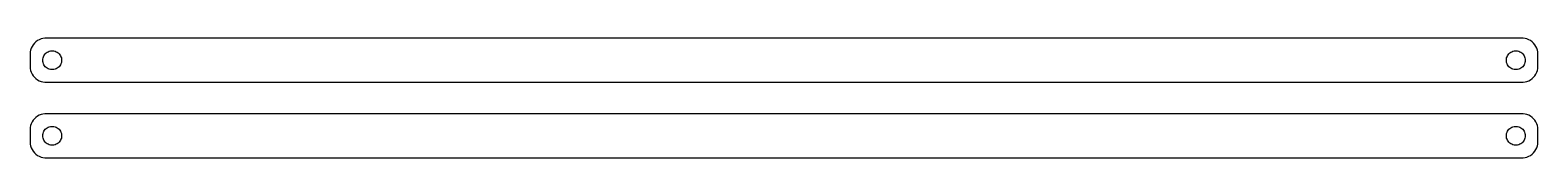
# Model space of a CAD drawing. Header units: metres. Extents: x -240 to 240, y 17 to 55.
import ezdxf

# ---------------------------------------------------------------- set-up
doc = ezdxf.new("R2010")
doc.units = ezdxf.units.M

msp = doc.modelspace()

# ---------------------------------------------------------------- linework, layer by layer
for p, q in [((-238.545, 52.9389), (-238.882, 52.4088)), ((-238.145, 53.4227), (-238.545, 52.9389)), ((-237.687, 53.8526), (-238.145, 53.4227)), ((-237.179, 54.2216), (-237.687, 53.8526)), ((-236.629, 54.5241), (-237.179, 54.2216)), ((-236.045, 54.7553), (-236.629, 54.5241)), ((-235.437, 54.9114), (-236.045, 54.7553)), ((-234.814, 54.9901), (-235.437, 54.9114)), ((234.814, 54.9901), (-234.814, 54.9901)), ((235.437, 54.9114), (234.814, 54.9901)), ((236.045, 54.7553), (235.437, 54.9114)), ((236.629, 54.5241), (236.045, 54.7553)), ((237.179, 54.2216), (236.629, 54.5241)), ((237.687, 53.8526), (237.179, 54.2216)), ((238.145, 53.4227), (237.687, 53.8526)), ((238.545, 52.9389), (238.145, 53.4227)), ((238.882, 52.4088), (238.545, 52.9389)), ((-239.461, 50.6267), (-239.5, 50)), ((-239.5, 50), (-239.5, 46)), ((-239.343, 51.2434), (-239.461, 50.6267)), ((-239.149, 51.8406), (-239.343, 51.2434)), ((-238.882, 52.4088), (-239.149, 51.8406)), ((-235.5, 48), (-235.476, 48.376)), ((-235.476, 47.624), (-235.5, 48)), ((-235.476, 48.376), (-235.406, 48.7461)), ((-235.406, 48.7461), (-235.289, 49.1044)), ((-235.289, 49.1044), (-235.129, 49.4453)), ((-235.129, 49.4453), (-234.927, 49.7634)), ((-234.927, 49.7634), (-234.687, 50.0536)), ((-234.687, 50.0536), (-234.412, 50.3115)), ((-234.412, 50.3115), (-234.107, 50.533)), ((-234.107, 50.533), (-233.777, 50.7145)), ((-233.777, 50.7145), (-233.427, 50.8532)), ((-233.427, 50.8532), (-233.062, 50.9469)), ((-233.062, 50.9469), (-232.688, 50.9941)), ((-232.688, 50.9941), (-232.312, 50.9941)), ((-232.312, 50.9941), (-231.938, 50.9469)), ((-231.938, 50.9469), (-231.573, 50.8532)), ((-231.573, 50.8532), (-231.223, 50.7145)), ((-231.223, 50.7145), (-230.893, 50.533)), ((-230.893, 50.533), (-230.588, 50.3115)), ((-230.588, 50.3115), (-230.313, 50.0536)), ((-230.313, 50.0536), (-230.073, 49.7634)), ((-230.073, 49.7634), (-229.871, 49.4453)), ((-229.871, 49.4453), (-229.711, 49.1044)), ((-229.711, 49.1044), (-229.594, 48.7461)), ((-229.594, 48.7461), (-229.524, 48.376)), ((-229.524, 48.376), (-229.5, 48)), ((-229.5, 48), (-229.524, 47.624)), ((229.5, 48), (229.524, 48.376)), ((229.524, 47.624), (229.5, 48)), ((229.524, 48.376), (229.594, 48.7461)), ((229.594, 48.7461), (229.711, 49.1044)), ((229.711, 49.1044), (229.871, 49.4453)), ((229.871, 49.4453), (230.073, 49.7634)), ((230.073, 49.7634), (230.313, 50.0536)), ((230.313, 50.0536), (230.588, 50.3115)), ((230.588, 50.3115), (230.893, 50.533)), ((230.893, 50.533), (231.223, 50.7145)), ((231.223, 50.7145), (231.573, 50.8532)), ((231.573, 50.8532), (231.938, 50.9469)), ((231.938, 50.9469), (232.312, 50.9941)), ((232.312, 50.9941), (232.688, 50.9941)), ((232.688, 50.9941), (233.062, 50.9469)), ((233.062, 50.9469), (233.427, 50.8532)), ((233.427, 50.8532), (233.777, 50.7145)), ((233.777, 50.7145), (234.107, 50.533)), ((234.107, 50.533), (234.412, 50.3115)), ((234.412, 50.3115), (234.687, 50.0536)), ((234.687, 50.0536), (234.927, 49.7634)), ((234.927, 49.7634), (235.129, 49.4453)), ((235.129, 49.4453), (235.289, 49.1044)), ((235.289, 49.1044), (235.406, 48.7461)), ((235.406, 48.7461), (235.476, 48.376)), ((235.476, 48.376), (235.5, 48)), ((235.5, 48), (235.476, 47.624)), ((239.149, 51.8406), (238.882, 52.4088)), ((239.343, 51.2434), (239.149, 51.8406)), ((239.461, 50.6267), (239.343, 51.2434)), ((239.5, 50), (239.461, 50.6267)), ((239.5, 46), (239.5, 50)), ((-239.5, 46), (-239.461, 45.3733)), ((-239.461, 45.3733), (-239.343, 44.7566)), ((-239.343, 44.7566), (-239.149, 44.1594)), ((-239.149, 44.1594), (-238.882, 43.5912)), ((-238.882, 43.5912), (-238.545, 43.0611)), ((-235.406, 47.2539), (-235.476, 47.624)), ((-235.289, 46.8956), (-235.406, 47.2539)), ((-235.129, 46.5547), (-235.289, 46.8956)), ((-234.927, 46.2366), (-235.129, 46.5547)), ((-234.687, 45.9464), (-234.927, 46.2366)), ((-234.412, 45.6885), (-234.687, 45.9464)), ((-234.107, 45.467), (-234.412, 45.6885)), ((-233.777, 45.2855), (-234.107, 45.467)), ((-233.427, 45.1468), (-233.777, 45.2855)), ((-233.062, 45.0531), (-233.427, 45.1468)), ((-232.688, 45.0059), (-233.062, 45.0531)), ((-232.312, 45.0059), (-232.688, 45.0059)), ((-231.938, 45.0531), (-232.312, 45.0059)), ((-231.573, 45.1468), (-231.938, 45.0531)), ((-231.223, 45.2855), (-231.573, 45.1468)), ((-230.893, 45.467), (-231.223, 45.2855)), ((-230.588, 45.6885), (-230.893, 45.467)), ((-230.313, 45.9464), (-230.588, 45.6885)), ((-230.073, 46.2366), (-230.313, 45.9464)), ((-229.871, 46.5547), (-230.073, 46.2366)), ((-229.711, 46.8956), (-229.871, 46.5547)), ((-229.594, 47.2539), (-229.711, 46.8956)), ((-229.524, 47.624), (-229.594, 47.2539)), ((229.594, 47.2539), (229.524, 47.624)), ((229.711, 46.8956), (229.594, 47.2539)), ((229.871, 46.5547), (229.711, 46.8956)), ((230.073, 46.2366), (229.871, 46.5547)), ((230.313, 45.9464), (230.073, 46.2366)), ((230.588, 45.6885), (230.313, 45.9464)), ((230.893, 45.467), (230.588, 45.6885)), ((231.223, 45.2855), (230.893, 45.467)), ((231.573, 45.1468), (231.223, 45.2855)), ((231.938, 45.0531), (231.573, 45.1468)), ((232.312, 45.0059), (231.938, 45.0531)), ((232.688, 45.0059), (232.312, 45.0059)), ((233.062, 45.0531), (232.688, 45.0059)), ((233.427, 45.1468), (233.062, 45.0531)), ((233.777, 45.2855), (233.427, 45.1468)), ((234.107, 45.467), (233.777, 45.2855)), ((234.412, 45.6885), (234.107, 45.467)), ((234.687, 45.9464), (234.412, 45.6885)), ((234.927, 46.2366), (234.687, 45.9464)), ((235.129, 46.5547), (234.927, 46.2366)), ((235.289, 46.8956), (235.129, 46.5547)), ((235.406, 47.2539), (235.289, 46.8956)), ((235.476, 47.624), (235.406, 47.2539)), ((238.545, 43.0611), (238.882, 43.5912)), ((238.882, 43.5912), (239.149, 44.1594)), ((239.149, 44.1594), (239.343, 44.7566)), ((239.343, 44.7566), (239.461, 45.3733)), ((239.461, 45.3733), (239.5, 46)), ((-238.545, 43.0611), (-238.145, 42.5773)), ((-238.145, 42.5773), (-237.687, 42.1474)), ((-237.687, 42.1474), (-237.179, 41.7784)), ((-237.179, 41.7784), (-236.629, 41.4759)), ((-236.629, 41.4759), (-236.045, 41.2447)), ((-236.045, 41.2447), (-235.437, 41.0886)), ((-235.437, 41.0886), (-234.814, 41.0099)), ((-234.814, 41.0099), (234.814, 41.0099)), ((234.814, 41.0099), (235.437, 41.0886)), ((235.437, 41.0886), (236.045, 41.2447)), ((236.045, 41.2447), (236.629, 41.4759)), ((236.629, 41.4759), (237.179, 41.7784)), ((237.179, 41.7784), (237.687, 42.1474)), ((237.687, 42.1474), (238.145, 42.5773)), ((238.145, 42.5773), (238.545, 43.0611)), ((-238.545, 28.9389), (-238.882, 28.4088)), ((-238.145, 29.4227), (-238.545, 28.9389)), ((-237.687, 29.8526), (-238.145, 29.4227)), ((-237.179, 30.2216), (-237.687, 29.8526)), ((-236.629, 30.5241), (-237.179, 30.2216)), ((-236.045, 30.7553), (-236.629, 30.5241)), ((-235.437, 30.9114), (-236.045, 30.7553)), ((-234.814, 30.9901), (-235.437, 30.9114)), ((234.814, 30.9901), (-234.814, 30.9901)), ((235.437, 30.9114), (234.814, 30.9901)), ((236.045, 30.7553), (235.437, 30.9114)), ((236.629, 30.5241), (236.045, 30.7553)), ((237.179, 30.2216), (236.629, 30.5241)), ((237.687, 29.8526), (237.179, 30.2216)), ((238.145, 29.4227), (237.687, 29.8526)), ((238.545, 28.9389), (238.145, 29.4227)), ((238.882, 28.4088), (238.545, 28.9389)), ((-239.461, 26.6267), (-239.5, 26)), ((-239.5, 26), (-239.5, 22)), ((-239.343, 27.2434), (-239.461, 26.6267)), ((-239.149, 27.8406), (-239.343, 27.2434)), ((-238.882, 28.4088), (-239.149, 27.8406)), ((-235.5, 24), (-235.476, 24.376)), ((-235.476, 23.624), (-235.5, 24)), ((-235.476, 24.376), (-235.406, 24.7461)), ((-235.406, 24.7461), (-235.289, 25.1044)), ((-235.289, 25.1044), (-235.129, 25.4453)), ((-235.129, 25.4453), (-234.927, 25.7634)), ((-234.927, 25.7634), (-234.687, 26.0536)), ((-234.687, 26.0536), (-234.412, 26.3115)), ((-234.412, 26.3115), (-234.107, 26.533)), ((-234.107, 26.533), (-233.777, 26.7145)), ((-233.777, 26.7145), (-233.427, 26.8532)), ((-233.427, 26.8532), (-233.062, 26.9469)), ((-233.062, 26.9469), (-232.688, 26.9941)), ((-232.688, 26.9941), (-232.312, 26.9941)), ((-232.312, 26.9941), (-231.938, 26.9469)), ((-231.938, 26.9469), (-231.573, 26.8532)), ((-231.573, 26.8532), (-231.223, 26.7145)), ((-231.223, 26.7145), (-230.893, 26.533)), ((-230.893, 26.533), (-230.588, 26.3115)), ((-230.588, 26.3115), (-230.313, 26.0536)), ((-230.313, 26.0536), (-230.073, 25.7634)), ((-230.073, 25.7634), (-229.871, 25.4453)), ((-229.871, 25.4453), (-229.711, 25.1044)), ((-229.711, 25.1044), (-229.594, 24.7461)), ((-229.594, 24.7461), (-229.524, 24.376)), ((-229.524, 24.376), (-229.5, 24)), ((-229.5, 24), (-229.524, 23.624)), ((229.5, 24), (229.524, 24.376)), ((229.524, 23.624), (229.5, 24)), ((229.524, 24.376), (229.594, 24.7461)), ((229.594, 24.7461), (229.711, 25.1044)), ((229.711, 25.1044), (229.871, 25.4453)), ((229.871, 25.4453), (230.073, 25.7634)), ((230.073, 25.7634), (230.313, 26.0536)), ((230.313, 26.0536), (230.588, 26.3115)), ((230.588, 26.3115), (230.893, 26.533)), ((230.893, 26.533), (231.223, 26.7145)), ((231.223, 26.7145), (231.573, 26.8532)), ((231.573, 26.8532), (231.938, 26.9469)), ((231.938, 26.9469), (232.312, 26.9941)), ((232.312, 26.9941), (232.688, 26.9941)), ((232.688, 26.9941), (233.062, 26.9469)), ((233.062, 26.9469), (233.427, 26.8532)), ((233.427, 26.8532), (233.777, 26.7145)), ((233.777, 26.7145), (234.107, 26.533)), ((234.107, 26.533), (234.412, 26.3115)), ((234.412, 26.3115), (234.687, 26.0536)), ((234.687, 26.0536), (234.927, 25.7634)), ((234.927, 25.7634), (235.129, 25.4453)), ((235.129, 25.4453), (235.289, 25.1044)), ((235.289, 25.1044), (235.406, 24.7461)), ((235.406, 24.7461), (235.476, 24.376)), ((235.476, 24.376), (235.5, 24)), ((235.5, 24), (235.476, 23.624)), ((239.149, 27.8406), (238.882, 28.4088)), ((239.343, 27.2434), (239.149, 27.8406)), ((239.461, 26.6267), (239.343, 27.2434)), ((239.5, 26), (239.461, 26.6267)), ((239.5, 22), (239.5, 26)), ((-239.5, 22), (-239.461, 21.3733)), ((-239.461, 21.3733), (-239.343, 20.7566)), ((-239.343, 20.7566), (-239.149, 20.1594)), ((-239.149, 20.1594), (-238.882, 19.5912)), ((-238.882, 19.5912), (-238.545, 19.0611)), ((-235.406, 23.2539), (-235.476, 23.624)), ((-235.289, 22.8956), (-235.406, 23.2539)), ((-235.129, 22.5547), (-235.289, 22.8956)), ((-234.927, 22.2366), (-235.129, 22.5547)), ((-234.687, 21.9464), (-234.927, 22.2366)), ((-234.412, 21.6885), (-234.687, 21.9464)), ((-234.107, 21.467), (-234.412, 21.6885)), ((-233.777, 21.2855), (-234.107, 21.467)), ((-233.427, 21.1468), (-233.777, 21.2855)), ((-233.062, 21.0531), (-233.427, 21.1468)), ((-232.688, 21.0059), (-233.062, 21.0531)), ((-232.312, 21.0059), (-232.688, 21.0059)), ((-231.938, 21.0531), (-232.312, 21.0059)), ((-231.573, 21.1468), (-231.938, 21.0531)), ((-231.223, 21.2855), (-231.573, 21.1468)), ((-230.893, 21.467), (-231.223, 21.2855)), ((-230.588, 21.6885), (-230.893, 21.467)), ((-230.313, 21.9464), (-230.588, 21.6885)), ((-230.073, 22.2366), (-230.313, 21.9464)), ((-229.871, 22.5547), (-230.073, 22.2366)), ((-229.711, 22.8956), (-229.871, 22.5547)), ((-229.594, 23.2539), (-229.711, 22.8956)), ((-229.524, 23.624), (-229.594, 23.2539)), ((229.594, 23.2539), (229.524, 23.624)), ((229.711, 22.8956), (229.594, 23.2539)), ((229.871, 22.5547), (229.711, 22.8956)), ((230.073, 22.2366), (229.871, 22.5547)), ((230.313, 21.9464), (230.073, 22.2366)), ((230.588, 21.6885), (230.313, 21.9464)), ((230.893, 21.467), (230.588, 21.6885)), ((231.223, 21.2855), (230.893, 21.467)), ((231.573, 21.1468), (231.223, 21.2855)), ((231.938, 21.0531), (231.573, 21.1468)), ((232.312, 21.0059), (231.938, 21.0531)), ((232.688, 21.0059), (232.312, 21.0059)), ((233.062, 21.0531), (232.688, 21.0059)), ((233.427, 21.1468), (233.062, 21.0531)), ((233.777, 21.2855), (233.427, 21.1468)), ((234.107, 21.467), (233.777, 21.2855)), ((234.412, 21.6885), (234.107, 21.467)), ((234.687, 21.9464), (234.412, 21.6885)), ((234.927, 22.2366), (234.687, 21.9464)), ((235.129, 22.5547), (234.927, 22.2366)), ((235.289, 22.8956), (235.129, 22.5547)), ((235.406, 23.2539), (235.289, 22.8956)), ((235.476, 23.624), (235.406, 23.2539)), ((238.545, 19.0611), (238.882, 19.5912)), ((238.882, 19.5912), (239.149, 20.1594)), ((239.149, 20.1594), (239.343, 20.7566)), ((239.343, 20.7566), (239.461, 21.3733)), ((239.461, 21.3733), (239.5, 22)), ((-238.545, 19.0611), (-238.145, 18.5773)), ((-238.145, 18.5773), (-237.687, 18.1474)), ((-237.687, 18.1474), (-237.179, 17.7784)), ((-237.179, 17.7784), (-236.629, 17.4759)), ((-236.629, 17.4759), (-236.045, 17.2447)), ((-236.045, 17.2447), (-235.437, 17.0886)), ((-235.437, 17.0886), (-234.814, 17.0099)), ((-234.814, 17.0099), (234.814, 17.0099)), ((234.814, 17.0099), (235.437, 17.0886)), ((235.437, 17.0886), (236.045, 17.2447)), ((236.045, 17.2447), (236.629, 17.4759)), ((236.629, 17.4759), (237.179, 17.7784)), ((237.179, 17.7784), (237.687, 18.1474)), ((237.687, 18.1474), (238.145, 18.5773)), ((238.145, 18.5773), (238.545, 19.0611))]:
    msp.add_line(p, q)

doc.saveas('drawing.dxf')
